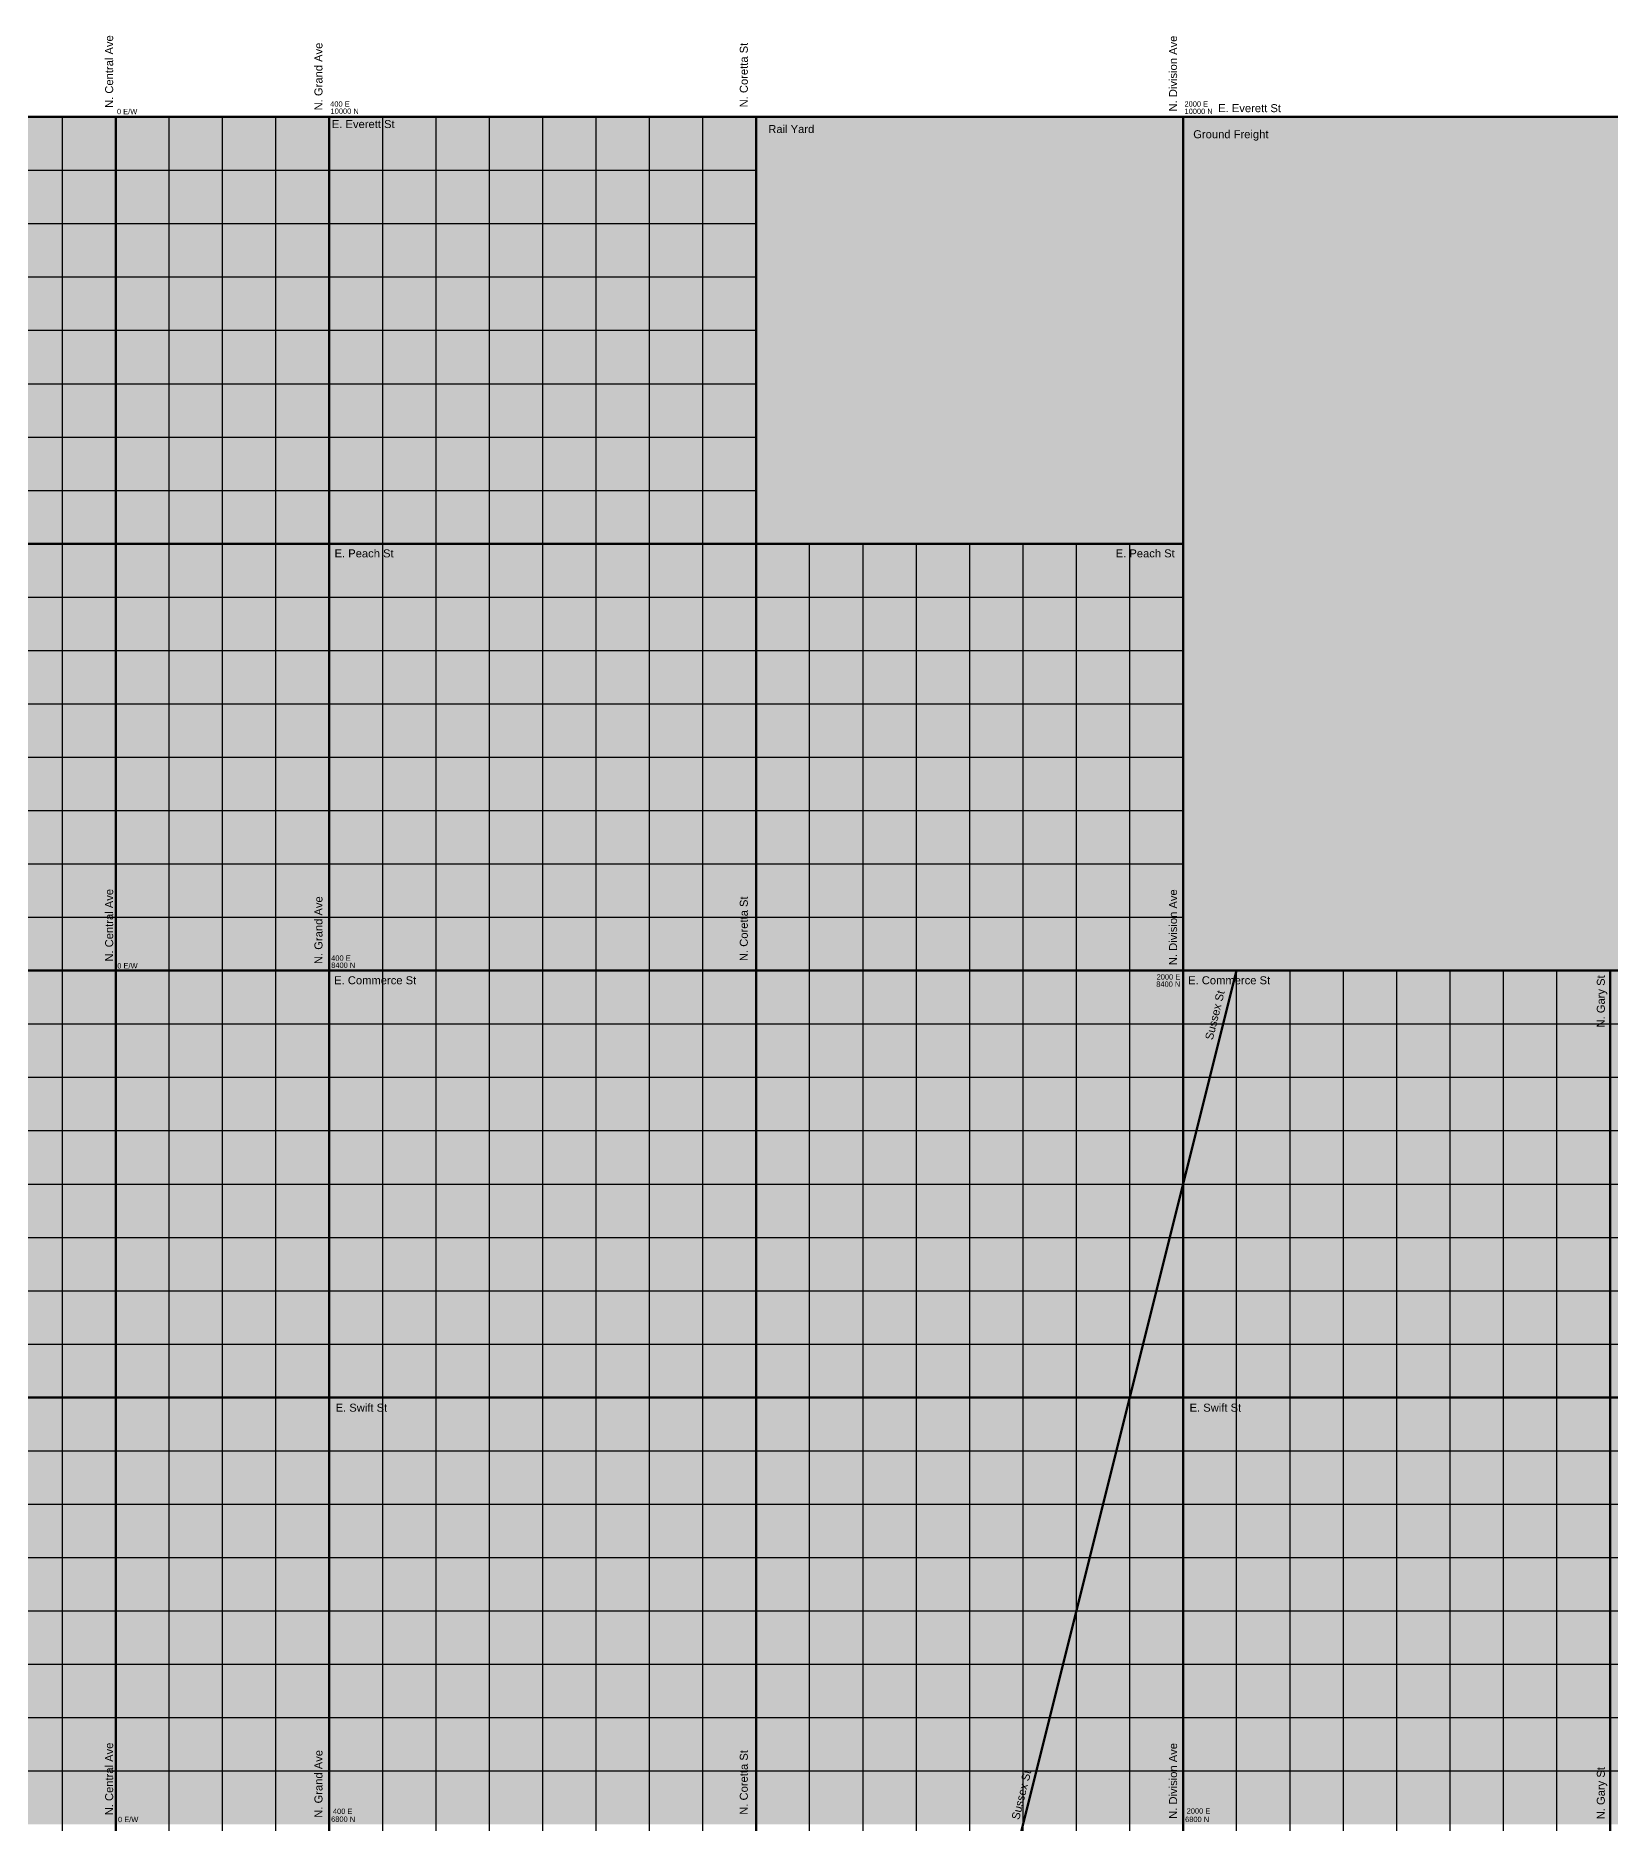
# Model space of a CAD drawing. Header units: inches. Extents: x -196 to 213, y -195 to 213.
# Drawn here: x 5 to 64, y 144 to 211 of the extents above; entities that cross this region are included whole.
import ezdxf

# ---------------------------------------------------------------- set-up
doc = ezdxf.new("R2010")
doc.units = ezdxf.units.IN
doc.header["$MEASUREMENT"] = 0
for name, color, linetype, lineweight in [('dia-major-st', 7, 'Continuous', 80), ('streets-major', 7, 'Continuous', 80), ('streets-minor', 7, 'Continuous', 30), ('text', 7, 'Continuous', 30), ('zone-industrial', 181, 'Continuous', 0), ('zone-mixed', 1, 'Continuous', 0)]:
    doc.layers.add(name, color=color, linetype=linetype, lineweight=lineweight)
doc.styles.get("Standard").update_dxf_attribs({"font": 'arial.ttf'})

msp = doc.modelspace()

# ---------------------------------------------------------------- hatches: boundary and pattern name
at = {"layer": 'zone-industrial', "transparency": 33554559}
h = msp.add_hatch(color=256, dxfattribs=at)
h.dxf.hatch_style = 1
h.paths.add_polyline_path([(112, 208), (48, 208), (48, 192), (48, 176), (112, 176)])
h.paths.add_polyline_path([(48, 208), (32, 208), (32, 192), (48, 192)])
h.paths.add_polyline_path([(-144, 208), (-160, 208), (-160, 192), (-144, 192)])
h.paths.add_polyline_path([(-160, 192), (-160, 208), (-192, 208), (-192, 144), (-160, 144)])
h.paths.add_polyline_path([(-176, 80), (-192, 80), (-192, 64), (-176, 64)])
h.paths.add_polyline_path([(-176, -160), (-192, -160), (-192, -176), (-176, -176)])
h.paths.add_polyline_path([(176, -176), (160, -176), (160, -192), (176, -192)])
at = {"layer": 'zone-mixed', "true_color": 0xf99006, "transparency": 33554559}
h = msp.add_hatch(color=30, dxfattribs=at)
h.dxf.hatch_style = 1
h.paths.add_polyline_path([(112, 176), (48, 176), (48, 192), (32, 192), (32, 208), (-144, 208), (-144, 192), (-160, 192), (-160, 144), (-192, 144), (-192, 80), (-176, 80), (-176, 64), (-192, 64), (-192, -160), (-176, -160), (-176, -176), (-192, -176), (-192, -192), (160, -192), (160, -176), (176, -176), (176, -192), (208, -192), (208, 80), (192, 80), (192, 96), (208, 96), (208, 112), (144, 112), (144, -128), (-128, -128), (-128, 144), (112, 144)])

# ---------------------------------------------------------------- linework, layer by layer
at = {"layer": 'dia-major-st'}
msp.add_line((34, 112), (50, 176), dxfattribs=at)
at = {"layer": 'streets-major'}
for p, q in [((-92, 208), (8, 208)), ((8, 16), (8, 208)), ((8, 208), (108, 208)), ((16, 16), (16, 208)), ((32, -192), (32, 208)), ((48, -192), (48, 208)), ((-160, 192), (48, 192)), ((-160, 176), (144, 176)), ((64, -192), (64, 176)), ((-160, 160), (144, 160))]:
    msp.add_line(p, q, dxfattribs=at)
at = {"layer": 'streets-minor'}
for p, q in [((6, 16), (6, 208)), ((10, 16), (10, 208)), ((12, 16), (12, 208)), ((14, 16), (14, 208)), ((18, -192), (18, 208)), ((20, -192), (20, 208)), ((22, -10), (22, 208)), ((24, -192), (24, 208)), ((26, -192), (26, 208)), ((28, -192), (28, 208)), ((30, -192), (30, 208)), ((-144, 206), (32, 206)), ((-144, 204), (32, 204)), ((-144, 202), (32, 202)), ((-144, 200), (32, 200)), ((-144, 198), (32, 198)), ((-144, 196), (32, 196)), ((-144, 194), (32, 194)), ((34, -192), (34, 192)), ((36, -192), (36, 192)), ((38, -192), (38, 192)), ((40, -192), (40, 192)), ((42, -192), (42, 192)), ((44, -192), (44, 192)), ((46, -192), (46, 192)), ((-160, 190), (48, 190)), ((-160, 188), (48, 188)), ((-160, 186), (48, 186)), ((-160, 184), (48, 184)), ((-160, 182), (48, 182)), ((-160, 180), (48, 180)), ((-160, 178), (48, 178)), ((50, -192), (50, 176)), ((52, -192), (52, 176)), ((54, -192), (54, 176)), ((56, -192), (56, 176)), ((58, -192), (58, 176)), ((60, -192), (60, 176)), ((62, -192), (62, 176)), ((-160, 174), (144, 174)), ((-160, 172), (144, 172)), ((-160, 170), (144, 170)), ((-160, 168), (144, 168)), ((-160, 166), (144, 166)), ((-160, 164), (144, 164)), ((-160, 162), (144, 162)), ((-160, 158), (144, 158)), ((-160, 156), (144, 156)), ((-160, 154), (144, 154)), ((-160, 152), (144, 152)), ((-160, 150), (144, 150)), ((-160, 148), (144, 148)), ((-160, 146), (144, 146))]:
    msp.add_line(p, q, dxfattribs=at)

# ---------------------------------------------------------------- texts
at = {"layer": 'text'}
for s, rotation, p in [('N. Central Ave', 90, (7.9, 208.336)), ('N. Grand Ave', 90, (15.744, 208.245)), ('N. Coretta St', 90, (31.682, 208.357)), ('N. Division Ave', 90, (47.768, 208.205)), ('N. Central Ave', 90, (7.9, 176.336)), ('N. Division Ave', 90, (47.768, 176.205)), ('N. Grand Ave', 90, (15.744, 176.245)), ('N. Coretta St', 90, (31.682, 176.357)), ('N. Gary St', 90, (63.797, 173.867)), ('Sussex St', 76, (49.102, 173.378)), ('N. Central Ave', 90, (7.9, 144.336)), ('N. Grand Ave', 90, (15.744, 144.245)), ('N. Coretta St', 90, (31.682, 144.357)), ('N. Division Ave', 90, (47.768, 144.205)), ('N. Gary St', 90, (63.797, 144.186)), ('Sussex St', 76, (41.85, 144.15))]:
    msp.add_text(s, height=0.3, rotation=rotation, dxfattribs=at).set_placement(p)
for s, height, p in [('400 E', 0.2, (16.033, 208.383)), ('2000 E', 0.2, (48.045, 208.385)), ('E. Everett St', 0.3, (49.309, 208.178)), ('0 E/W', 0.2, (8.044, 208.102)), ('10000 N', 0.2, (16.047, 208.115)), ('E. Everett St', 0.3, (16.095, 207.582)), ('10000 N', 0.2, (48.048, 208.109)), ('Rail Yard', 0.3, (32.449, 207.395)), ('Ground Freight', 0.3, (48.374, 207.2)), ('E. Peach St', 0.3, (16.197, 191.489)), ('E. Peach St', 0.3, (45.468, 191.489)), ('0 E/W', 0.2, (8.056, 176.08)), ('400 E', 0.2, (16.07, 176.368)), ('8400 N', 0.2, (16.071, 176.101)), ('E. Commerce St', 0.3, (16.182, 175.487)), ('8400 N', 0.2, (46.988, 175.392)), ('2000 E', 0.2, (47.001, 175.664)), ('E. Commerce St', 0.3, (48.182, 175.487)), ('E. Swift St', 0.3, (16.236, 159.466)), ('E. Swift St', 0.3, (48.236, 159.466)), ('0 E/W', 0.2, (8.082, 144.079)), ('6800 N', 0.2, (16.067, 144.091)), ('400 E', 0.2, (16.136, 144.386)), ('6800 N', 0.2, (48.068, 144.084)), ('2000 E', 0.2, (48.127, 144.399))]:
    msp.add_text(s, height=height, dxfattribs=at).set_placement(p)

doc.saveas('drawing.dxf')
